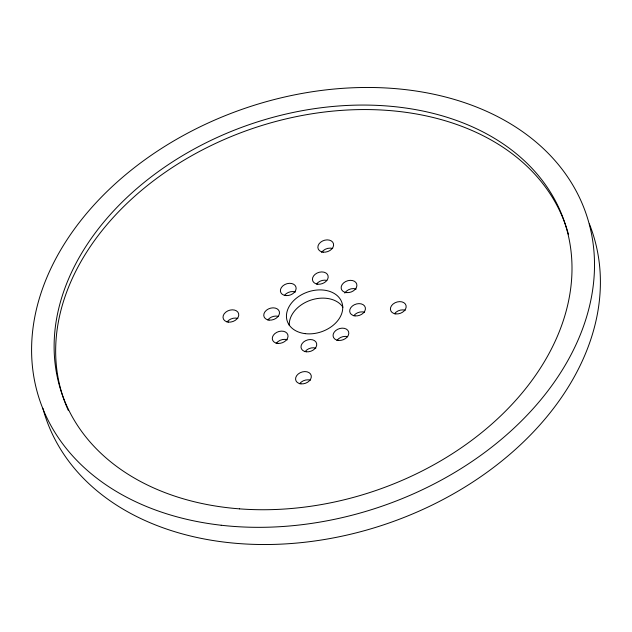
<?xml version="1.0" encoding="UTF-8"?>
<svg xmlns="http://www.w3.org/2000/svg" width="632" height="632" viewBox="0 0 632 632"><rect width="100%" height="100%" fill="white"/><g stroke="black" fill="none" stroke-linecap="round" stroke-linejoin="round"><path stroke-width="0.95" d="M68.256 410.271A265.551 193.582 -18.9 0 1 249.206 129.679A265.551 193.582 -18.9 0 1 568.508 234.63M289.306 325.567A28.867 21.038 -18.9 0 1 310.596 300.208A28.867 21.038 -18.9 0 1 342.955 307.199M305.011 351.716A8.082 5.893 -18.9 0 1 315.874 348.161M276.176 343.484A8.082 5.893 -18.9 0 1 287.37 339.818M267.763 320.013A8.082 5.893 -18.9 0 1 278.198 316.34M284.526 295.318A8.082 5.893 -18.9 0 1 295.468 292.016M316.45 284.108A8.082 5.893 -18.9 0 1 326.886 280.426M344.796 293.074A8.082 5.893 -18.9 0 1 356.227 289.045M353.699 315.81A8.082 5.893 -18.9 0 1 364.561 312.255M336.935 340.514A8.082 5.893 -18.9 0 1 347.719 336.714M321.617 252.452A8.082 5.893 -18.9 0 1 332.716 248.502M227.014 322.028A8.082 5.893 -18.9 0 1 237.869 318.449M299.568 383.79A8.082 5.893 -18.9 0 1 310.423 380.203M394.415 313.843A8.082 5.893 -18.9 0 1 405.262 310.257M589.364 223.925A288.642 210.409 -18.9 0 1 385.394 524.244A288.642 210.409 -18.9 0 1 42.858 408.256M305.153 333.641A28.867 21.038 -18.9 0 0 342.275 303.802A28.867 21.038 -18.9 0 0 296.345 298.217A28.867 21.038 -18.9 0 0 305.153 333.641M306.322 351.795A8.082 5.893 -18.9 0 0 316.6 343.358A8.082 5.893 -18.9 0 0 303.684 341.92A8.082 5.893 -18.9 0 0 306.322 351.795M277.851 343.405A8.082 5.893 -18.9 0 0 287.844 334.762A8.082 5.893 -18.9 0 0 274.794 333.664A8.082 5.893 -18.9 0 0 277.851 343.405M269.074 320.092A8.082 5.893 -18.9 0 0 279.36 311.655A8.082 5.893 -18.9 0 0 266.443 310.225A8.082 5.893 -18.9 0 0 269.074 320.092M285.94 295.594A8.082 5.893 -18.9 0 0 295.942 286.96A8.082 5.893 -18.9 0 0 282.891 285.854A8.082 5.893 -18.9 0 0 285.94 295.594M317.762 284.187A8.082 5.893 -18.9 0 0 328.048 275.75A8.082 5.893 -18.9 0 0 315.131 274.312A8.082 5.893 -18.9 0 0 317.762 284.187M346.707 292.624A8.082 5.893 -18.9 0 0 356.701 283.989A8.082 5.893 -18.9 0 0 343.65 282.883A8.082 5.893 -18.9 0 0 346.707 292.624M355.01 315.889A8.082 5.893 -18.9 0 0 365.288 307.452A8.082 5.893 -18.9 0 0 352.372 306.014A8.082 5.893 -18.9 0 0 355.01 315.889M338.61 340.427A8.082 5.893 -18.9 0 0 348.611 331.792A8.082 5.893 -18.9 0 0 335.56 330.694A8.082 5.893 -18.9 0 0 338.61 340.427M228.373 322.091A8.082 5.893 -18.9 0 0 238.62 313.63A8.082 5.893 -18.9 0 0 225.687 312.232A8.082 5.893 -18.9 0 0 228.373 322.091M300.927 383.845A8.082 5.893 -18.9 0 0 311.173 375.384A8.082 5.893 -18.9 0 0 298.241 373.986A8.082 5.893 -18.9 0 0 300.927 383.845M395.766 313.899A8.082 5.893 -18.9 0 0 406.021 305.438A8.082 5.893 -18.9 0 0 393.08 304.039A8.082 5.893 -18.9 0 0 395.766 313.899M323.221 252.144A8.082 5.893 -18.9 0 0 333.467 243.683A8.082 5.893 -18.9 0 0 320.535 242.285A8.082 5.893 -18.9 0 0 323.221 252.144M221.216 525.247A288.642 210.409 -18.9 0 0 589.38 224.66A288.642 210.409 -18.9 0 0 128.565 172.299A288.642 210.409 -18.9 0 0 221.216 525.247M239.591 508.863A265.551 193.582 -18.9 0 0 564.826 222.97A265.551 193.582 -18.9 0 0 134.75 190.374A265.551 193.582 -18.9 0 0 239.591 508.863"/></g></svg>
